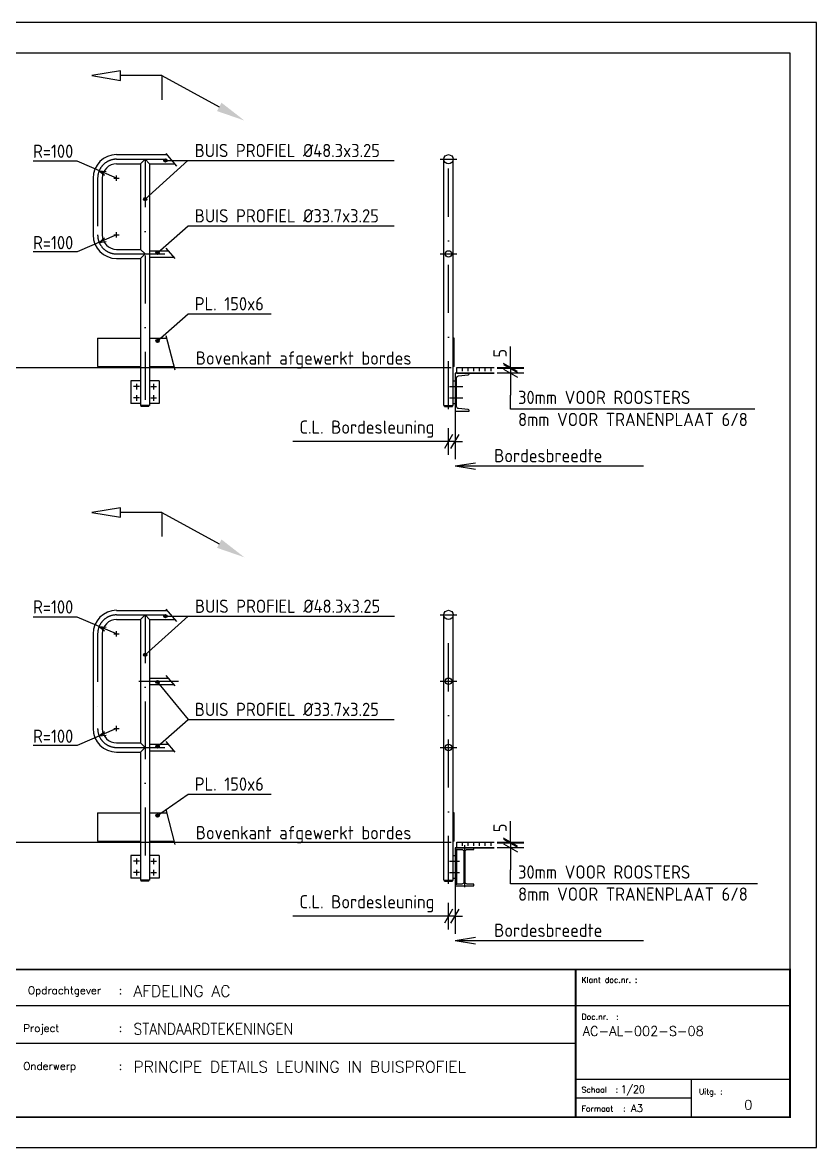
# Model space of a CAD drawing. Header units: millimetres. Extents: x 0 to 8400, y 0 to 5940.
# Drawn here: x 4211 to 8400, y 0 to 5940 of the extents above; entities that cross this region are included whole.
import ezdxf
from ezdxf.enums import TextEntityAlignment as Align

# ---------------------------------------------------------------- set-up
doc = ezdxf.new("R2010")
doc.units = ezdxf.units.MM
doc.header["$LTSCALE"] = 20
doc.linetypes.add('DASHDOT', pattern=[25.4, 12.7, -6.35, 0, -6.35])
for name, color, linetype in [('C-0200-maat', 7, 'Continuous'), ('C-0300-tekst-35', 2, 'Continuous'), ('S-0100-ASLIJN-dd-06', 1, 'DASHDOT'), ('S-0200-maat', 7, 'Continuous'), ('S-0300-TEKST-35', 2, 'Continuous'), ('S-2000-STAAL-ALG-co-06', 1, 'Continuous'), ('S-2020-STAAL-PROF-CO-25', 7, 'Continuous'), ('S-2090-arcering-06', 1, 'Continuous'), ('TITEL', 7, 'Continuous')]:
    doc.layers.add(name, color=color, linetype=linetype)
doc.styles.add('ROMAND', font='romand')
doc.styles.get("Standard").update_dxf_attribs({"font": 'isocp.shx'})
doc.dimstyles.new('STIJL A', dxfattribs={"dimtxt": 70, "dimasz": 20, "dimexe": 50, "dimexo": 50, "dimgap": 20, "dimtad": 1, "dimdec": 0, "dimdsep": 46, "dimtxsty": 'Standard', "dimblk": 'MAATPUNT', "dimcen": 2.5, "dimse1": 1, "dimse2": 1, "dimclrt": 2, "dimadec": 0, "dimazin": 0, "dimtfac": 1, "dimtdec": 0, "dimtmove": 0, "dimatfit": 3, "dimldrblk": 'DOT', "dimfxl": 1, "dimtvp": 1, "dimarcsym": 0})

# ---------------------------------------------------------------- blocks, each defined once
blk = doc.blocks.new('A3')
at = {"color": 7}
blk.add_lwpolyline([(0, 0), (420, 0), (420, 297), (0, 297)], close=True, dxfattribs=at)
at = {"color": 4}
blk.add_lwpolyline([(18, 289), (413, 289), (413, 8), (18, 8)], close=True, dxfattribs=at)
blk = doc.blocks.new('TH-GI-A3-N')
at = {"layer": 'TITEL'}
for p, q in [((190, 29.5), (395, 29.5)), ((190, 19.5), (338.5, 19.5)), ((338.5, 10), (395, 10)), ((369, 0), (369, 10)), ((369, 5), (338.5, 5))]:
    blk.add_line(p, q, dxfattribs=at)
at = {"layer": 'TITEL', "const_width": 0.5}
blk.add_lwpolyline([(395, 0), (0, 0), (0, 39), (395, 39)], close=True, dxfattribs=at)
blk.add_lwpolyline([(338.5, 0), (338.5, 39)], dxfattribs=at)
for tag, p in [('UITGAVE', (5.59, 35.88)), ('DATUM', (18.98, 35.88)), ('UITGAVE', (5.59, 31.88)), ('DATUM', (18.98, 31.88)), ('UITGAVE', (5.59, 27.88)), ('DATUM', (18.98, 27.88)), ('UITGAVE', (5.59, 23.88)), ('DATUM', (18.98, 23.88)), ('UITGAVE', (5.59, 19.88)), ('DATUM', (18.98, 19.88))]:
    blk.add_attdef(tag, text='', height=2).set_placement(p, align=Align.CENTER)
for tag, p in [('DOOR', (27.54, 35.88)), ('OMSCHRIJVING', (45.91, 35.88)), ('CONTNAAM', (155.42, 35.88)), ('AUTNAAM', (172.92, 35.88)), ('DOOR', (27.54, 31.88)), ('OMSCHRIJVING', (45.91, 31.88)), ('CONTNAAM', (155.42, 31.88)), ('AUTNAAM', (172.92, 31.88)), ('DOOR', (27.54, 27.88)), ('OMSCHRIJVING', (45.91, 27.88)), ('CONTNAAM', (155.42, 27.88)), ('AUTNAAM', (172.92, 27.88)), ('DOOR', (27.54, 23.88)), ('OMSCHRIJVING', (45.91, 23.88)), ('CONTNAAM', (155.42, 23.88)), ('AUTNAAM', (172.92, 23.88)), ('DOOR', (27.54, 19.88)), ('OMSCHRIJVING', (45.91, 19.88)), ('CONTNAAM', (155.42, 19.88)), ('AUTNAAM', (172.92, 19.88))]:
    blk.add_attdef(tag, p, '', height=2)
at = {"color": 5, "style": 'ROMAND'}
for tag, p, height in [('OPDRACHTGEVER', (221.83, 31.8), 3), ('DOCNRKLANT.', (340.33, 31), 2.5), ('DOCNR.', (340.33, 21.49), 2.5), ('ONDERW1', (221.83, 11.8), 3), ('ONDERW2', (221.83, 6.13), 3)]:
    blk.add_attdef(tag, p, '', height=height, dxfattribs=at)
at = {"color": 5, "style": 'ROMAND', "width": 0.9}
blk.add_attdef('PROJECT', (221.83, 21.8), '', height=3, dxfattribs=at)
at = {"style": 'ROMAND'}
for tag, p in [('SCHAAL', (353.01, 6.38)), ('FORMAAT', (353.01, 1.38))]:
    blk.add_attdef(tag, p, '', height=2, dxfattribs=at)
at = {"color": 5, "style": 'ROMAND'}
blk.add_attdef('UITGAVE', text='', height=2.5, dxfattribs=at).set_placement((384, 2), align=Align.CENTER)
at = {"layer": 'TITEL', "style": 'ROMAND'}
for s, height, p in [(' Klant doc.nr. :', 1.5, (339, 35.5)), ('Opdrachtgever', 2, (194, 32.5)), (':', 2, (218, 32.5)), (' Doc.nr.  :', 1.5, (339, 25.76)), ('  Project', 2, (190, 22.5)), (':', 2, (218, 22.5)), ('  Onderwerp', 2, (190, 12.5)), (':', 2, (218, 12.5)), (' Schaal', 1.5, (339, 6.5)), (':', 1.5, (349, 6.5)), ('Uitg. :', 1.5, (371, 6)), (' Formaat', 1.5, (339, 1.5)), (':', 1.5, (351, 1.5))]:
    blk.add_text(s, height=height, dxfattribs=at).set_placement(p)
blk = doc.blocks.new('A$C05B37911')
at = {"color": 4}
for q in [(33.58, 9.5), (18.39, 7.63), (7.5, 1.25)]:
    blk.add_line((18.39, 1.25), q, dxfattribs=at)
at = {"color": 7}
for p, q in [((0, 1.25), (7.5, 2.5)), ((7.5, 0), (0, 1.25))]:
    blk.add_line(p, q, dxfattribs=at)
blk.add_line((7.5, 2.5), (7.5, 0))
blk.add_solid([(34.17, 8.4), (32.98, 10.6), (40.17, 13.08)], dxfattribs=at)
blk = doc.blocks.new('_Oblique')
at = {"color": 0, "linetype": 'ByBlock', "lineweight": -2}
blk.add_line((-0.5, -0.5), (0.5, 0.5), dxfattribs=at)
blk = doc.blocks.new('MAATPUNT')
for p, q in [((0, -3.5), (0, 3.5)), ((0, 0), (-1, 0))]:
    blk.add_line(p, q)
at = {"xscale": 3.000000000000007, "yscale": 3, "zscale": 3, "rotation": 195.0000000102671}
blk.add_blockref('_Oblique', (0, 0), dxfattribs=at)
blk = doc.blocks.new('*D36')
at = {"layer": 'Defpoints', "color": 0}
for p in [(6679.9, 4118.1), (6785.9, 4088.1), (6799.9, 4088.1)]:
    blk.add_point(p, dxfattribs=at)
at = {"layer": 'S-0200-maat', "color": 0, "lineweight": -2}
for p, q in [((6785.9, 4138.1), (6785.9, 4158.1)), ((6785.9, 4118.1), (6785.9, 4088.1)), ((6785.9, 4068.1), (6785.9, 3972.9))]:
    blk.add_line(p, q, dxfattribs=at)
at = {"layer": 'S-0200-maat', "color": 0, "lineweight": -2, "xscale": 20, "yscale": 20, "zscale": 20}
for p, rotation in [((6785.9, 4118.1), 270), ((6785.9, 4088.1), 90)]:
    blk.add_blockref('MAATPUNT', p, dxfattribs=dict(at, rotation=rotation))
blk = doc.blocks.new('_dot')
at = {"color": 0, "linetype": 'ByBlock', "lineweight": -2}
blk.add_line((-0.5, 0), (-1, 0), dxfattribs=at)
at = {"color": 0, "linetype": 'ByBlock', "const_width": 0.5}
blk.add_lwpolyline([(-0.25, 0, 1), (0.25, 0, 1)], format="xyb", close=True, dxfattribs=at)
blk = doc.blocks.new('*D37')
at = {"layer": 'Defpoints', "color": 0}
for p in [(6779.7, 4118.1), (6779.7, 4113.1), (6785.9, 4118.1)]:
    blk.add_point(p, dxfattribs=at)
at = {"layer": 'S-0200-maat', "color": 0, "lineweight": -2}
for p, q in [((6785.9, 4138.1), (6785.9, 4229)), ((6785.9, 4113.1), (6785.9, 4118.1)), ((6785.9, 4093.1), (6785.9, 4073.1))]:
    blk.add_line(p, q, dxfattribs=at)
at = {"layer": 'S-0200-maat', "color": 0, "lineweight": -2, "xscale": 20, "yscale": 20, "zscale": 20}
for p, rotation in [((6785.9, 4118.1), 270), ((6785.9, 4113.1), 90)]:
    blk.add_blockref('MAATPUNT', p, dxfattribs=dict(at, rotation=rotation))
at = {"layer": 'S-0200-maat', "color": 2, "insert": (6730.9, 4193.6), "char_height": 70, "attachment_point": 5, "rotation": 90}
blk.add_mtext('5', dxfattribs=at)
blk = doc.blocks.new('*D38')
at = {"layer": 'Defpoints', "color": 0}
for p in [(6458.9, 1532), (6493, 1532), (6458.9, 1221.9)]:
    blk.add_point(p, dxfattribs=at)
at = {"layer": 'S-0200-maat', "color": 0, "lineweight": -2}
for p, q in [((6438.9, 1221.9), (5637.9, 1221.9)), ((6493, 1221.9), (6458.9, 1221.9)), ((6513, 1221.9), (6533, 1221.9))]:
    blk.add_line(p, q, dxfattribs=at)
at = {"layer": 'S-0200-maat', "color": 0, "lineweight": -2, "xscale": 20, "yscale": 20, "zscale": 20}
blk.add_blockref('MAATPUNT', (6458.9, 1221.9), dxfattribs=at)
at = {"layer": 'S-0200-maat', "color": 0, "lineweight": -2, "xscale": 20, "yscale": 20, "zscale": 20, "rotation": 180}
blk.add_blockref('MAATPUNT', (6493, 1221.9), dxfattribs=at)
at = {"layer": 'S-0200-maat', "color": 2, "insert": (6028.4, 1286.9), "char_height": 70, "attachment_point": 5}
blk.add_mtext('C.L. Bordesleuning', dxfattribs=at)
blk = doc.blocks.new('A$C36764A8B')
at = {"layer": 'C-0200-maat'}
for q in [(108.2, 17.4), (108.2, -17.4)]:
    blk.add_line((0, 0), q, dxfattribs=at)
blk = doc.blocks.new('*D39')
at = {"layer": 'Defpoints', "color": 0}
for p in [(6679.9, 1612.1), (6785.9, 1582.1), (6799.9, 1582.1)]:
    blk.add_point(p, dxfattribs=at)
at = {"layer": 'S-0200-maat', "color": 0, "lineweight": -2}
for p, q in [((6785.9, 1632.1), (6785.9, 1652.1)), ((6785.9, 1612.1), (6785.9, 1582.1)), ((6785.9, 1562.1), (6785.9, 1466.8))]:
    blk.add_line(p, q, dxfattribs=at)
at = {"layer": 'S-0200-maat', "color": 0, "lineweight": -2, "xscale": 20, "yscale": 20, "zscale": 20}
for p, rotation in [((6785.9, 1612.1), 270), ((6785.9, 1582.1), 90)]:
    blk.add_blockref('MAATPUNT', p, dxfattribs=dict(at, rotation=rotation))
blk = doc.blocks.new('*D40')
at = {"layer": 'Defpoints', "color": 0}
for p in [(6779.7, 1612.1), (6779.7, 1607.1), (6785.9, 1612.1)]:
    blk.add_point(p, dxfattribs=at)
at = {"layer": 'S-0200-maat', "color": 0, "lineweight": -2}
for p, q in [((6785.9, 1632.1), (6785.9, 1723)), ((6785.9, 1607.1), (6785.9, 1612.1)), ((6785.9, 1587.1), (6785.9, 1567.1))]:
    blk.add_line(p, q, dxfattribs=at)
at = {"layer": 'S-0200-maat', "color": 0, "lineweight": -2, "xscale": 20, "yscale": 20, "zscale": 20}
for p, rotation in [((6785.9, 1612.1), 270), ((6785.9, 1607.1), 90)]:
    blk.add_blockref('MAATPUNT', p, dxfattribs=dict(at, rotation=rotation))
at = {"layer": 'S-0200-maat', "color": 2, "insert": (6730.9, 1687.5), "char_height": 70, "attachment_point": 5, "rotation": 90}
blk.add_mtext('5', dxfattribs=at)
blk = doc.blocks.new('*D41')
at = {"layer": 'Defpoints', "color": 0}
for p in [(6458.9, 4038.1), (6493, 4038.1), (6458.9, 3728)]:
    blk.add_point(p, dxfattribs=at)
at = {"layer": 'S-0200-maat', "color": 0, "lineweight": -2}
for p, q in [((6438.9, 3728), (5637.9, 3728)), ((6493, 3728), (6458.9, 3728)), ((6513, 3728), (6533, 3728))]:
    blk.add_line(p, q, dxfattribs=at)
at = {"layer": 'S-0200-maat', "color": 0, "lineweight": -2, "xscale": 20, "yscale": 20, "zscale": 20}
blk.add_blockref('MAATPUNT', (6458.9, 3728), dxfattribs=at)
at = {"layer": 'S-0200-maat', "color": 0, "lineweight": -2, "xscale": 20, "yscale": 20, "zscale": 20, "rotation": 180}
blk.add_blockref('MAATPUNT', (6493, 3728), dxfattribs=at)
at = {"layer": 'S-0200-maat', "color": 2, "insert": (6028.4, 3793), "char_height": 70, "attachment_point": 5}
blk.add_mtext('C.L. Bordesleuning', dxfattribs=at)

msp = doc.modelspace()

# ---------------------------------------------------------------- hatches: boundary and pattern name
at = {"layer": 'S-2090-arcering-06'}
h = msp.add_hatch(color=7, dxfattribs=at)
h.paths.add_polyline_path([(4959.8, 5218.1), (4970.5, 5218.1, 0.355175)])
h.paths.add_polyline_path([(4970.5, 5218.1), (4959.8, 5218.1, 0.225784), (4956.6, 5211.5, 1), (4973.7, 5211.5, 0.225784)])
h = msp.add_hatch(color=7, dxfattribs=at)
h.paths.add_polyline_path([(4857.7, 4999.2, 0.436843), (4866.8, 5007.7, 0.436843), (4857.7, 5016.2)])
h.paths.add_polyline_path([(4857.7, 4999.2), (4857.7, 5016.2, 0.39194), (4849.8, 5007.7, 0.39194)])
h = msp.add_hatch(color=7, dxfattribs=at)
h.paths.add_polyline_path([(4923, 4714.5, 0.436843), (4932.1, 4723, 0.436843), (4923, 4731.5)])
h.paths.add_polyline_path([(4923, 4714.5), (4923, 4731.5, 0.39194), (4915.1, 4723, 0.39194)])
h = msp.add_hatch(color=7, dxfattribs=at)
h.paths.add_polyline_path([(4923, 4250.2, 0.436843), (4932.1, 4258.7, 0.436843), (4923, 4267.2)])
h.paths.add_polyline_path([(4923, 4250.2), (4923, 4267.2, 0.39194), (4915.1, 4258.7, 0.39194)])
h = msp.add_hatch(color=7, dxfattribs=at)
h.paths.add_polyline_path([(4959.8, 2812.1), (4970.5, 2812.1, 0.355175)])
h.paths.add_polyline_path([(4970.5, 2812.1), (4959.8, 2812.1, 0.225784), (4956.6, 2805.5, 1), (4973.7, 2805.5, 0.225784)])
h = msp.add_hatch(color=7, dxfattribs=at)
h.paths.add_polyline_path([(4857.7, 2593.2, 0.436843), (4866.8, 2601.6, 0.436843), (4857.7, 2610.1)])
h.paths.add_polyline_path([(4857.7, 2593.2), (4857.7, 2610.1, 0.39194), (4849.8, 2601.6, 0.39194)])
h = msp.add_hatch(color=7, dxfattribs=at)
h.paths.add_polyline_path([(4923, 2449.2, 0.436843), (4932.1, 2457.7, 0.436843), (4923, 2466.2)])
h.paths.add_polyline_path([(4923, 2449.2), (4923, 2466.2, 0.39194), (4915.1, 2457.7, 0.39194)])
h = msp.add_hatch(color=7, dxfattribs=at)
h.paths.add_polyline_path([(4923, 2108.4, 0.436843), (4932.1, 2116.9, 0.436843), (4923, 2125.4)])
h.paths.add_polyline_path([(4923, 2108.4), (4923, 2125.4, 0.39194), (4915.1, 2116.9, 0.39194)])
h = msp.add_hatch(color=7, dxfattribs=at)
h.paths.add_polyline_path([(4923, 1744.1, 0.436843), (4932.1, 1752.6, 0.436843), (4923, 1761.1)])
h.paths.add_polyline_path([(4923, 1744.1), (4923, 1761.1, 0.39194), (4915.1, 1752.6, 0.39194)])

# ---------------------------------------------------------------- linework, layer by layer
at = {"layer": 'S-0100-ASLIJN-dd-06'}
for p, q in [((4967, 5247.5), (5024.2, 5181.7)), ((6458.9, 3898.2), (6458.9, 5262)), ((4707.7, 5218.1), (5033.9, 5218.1)), ((4857.7, 5218.1), (4857.7, 3893.3)), ((4607.7, 5118.1), (4607.7, 4818.1)), ((4693.6, 5118.1), (4721.7, 5118.1)), ((4707.7, 5104.1), (4707.7, 5132.2)), ((4693.6, 4818.1), (4721.7, 4818.1)), ((4707.7, 4804.1), (4707.7, 4832.2)), ((4707.7, 4718.1), (5033.9, 4718.1)), ((4967, 4748.8), (5015.1, 4693.5)), ((4967, 4287.9), (5015.1, 4106.4)), ((6493, 3888.1), (6493, 3584.2)), ((4707.7, 2812.1), (5033.9, 2812.1)), ((4857.7, 2812.1), (4857.7, 1387.3)), ((4967, 2842.8), (5024.2, 2777)), ((6458.9, 1392.1), (6458.9, 2848.9)), ((4607.7, 2712.1), (4607.7, 2212.1)), ((4693.6, 2712.1), (4721.7, 2712.1)), ((4707.7, 2698), (4707.7, 2726.1)), ((4825.1, 2462.1), (5033.9, 2462.1)), ((4967, 2492.8), (5015.1, 2437.5)), ((4857.7, 2354.2), (4857.7, 2019.7)), ((4693.6, 2212.1), (4721.7, 2212.1)), ((4707.7, 2198), (4707.7, 2226.1)), ((4967, 2142.8), (5015.1, 2087.5)), ((4707.7, 2112.1), (5033.9, 2112.1)), ((4967, 1783.8), (5015.1, 1600.3)), ((6543, 1596.1), (6543, 1373.7)), ((6493, 1382.1), (6493, 1078.2))]:
    msp.add_line(p, q, dxfattribs=at)
at = {"layer": 'S-0100-ASLIJN-dd-06', "color": 5}
for p, q in [((4827.7, 4017.7), (4797.7, 4017.7)), ((4812.7, 4032.7), (4812.7, 4002.7)), ((4887.7, 4017.7), (4917.7, 4017.7)), ((4902.7, 4032.7), (4902.7, 4002.7)), ((4827.7, 3957.7), (4797.7, 3957.7)), ((4812.7, 3972.7), (4812.7, 3942.7)), ((4887.7, 3957.7), (4917.7, 3957.7)), ((4902.7, 3972.7), (4902.7, 3942.7)), ((4827.7, 1511.6), (4797.7, 1511.6)), ((4812.7, 1526.6), (4812.7, 1496.6)), ((4887.7, 1511.6), (4917.7, 1511.6)), ((4902.7, 1526.6), (4902.7, 1496.6)), ((4827.7, 1451.6), (4797.7, 1451.6)), ((4812.7, 1466.6), (4812.7, 1436.6)), ((4887.7, 1451.6), (4917.7, 1451.6)), ((4902.7, 1466.6), (4902.7, 1436.6))]:
    msp.add_line(p, q, dxfattribs=at)
at = {"layer": 'S-0100-ASLIJN-dd-06'}
for centre, start, end in [((4707.7, 5118.1), 90, 180), ((4707.7, 4818.1), 180, 270), ((4707.7, 2712.1), 90, 180), ((4707.7, 2212.1), 180, 270)]:
    msp.add_arc(centre, 100, start, end, dxfattribs=at)
at = {"layer": 'S-0200-maat'}
for p, q in [((4498.9, 5207), (4268.2, 5207)), ((4707.7, 5118.1), (4498.9, 5207)), ((4858.3, 5007.7), (5083.8, 5211.5)), ((4965.1, 5211.5), (6171.3, 5211.5)), ((4615.6, 5157.3), (4644.1, 5134)), ((4615.6, 5157.3), (4652.2, 5152.9)), ((4707.7, 4818.1), (4498.9, 4729.3)), ((4923.6, 4723), (5085.6, 4866.7)), ((5085.6, 4866.7), (6172.2, 4866.7)), ((4615.6, 4779), (4644.1, 4802.3)), ((4615.6, 4779), (4652.2, 4783.3)), ((4498.9, 4729.3), (4268.2, 4729.3)), ((4923.6, 4258.7), (5085.6, 4402.5)), ((5085.6, 4402.5), (5522.3, 4402.5)), ((6463.5, 4017.7), (6533.9, 4017.7)), ((6463.5, 3957.7), (6533.9, 3957.7)), ((6785.9, 3899), (6785.9, 3972.9)), ((8075, 3899), (6785.9, 3899)), ((6493, 3598.5), (7488.1, 3598.5)), ((4498.9, 2800.9), (4268.2, 2800.9)), ((4707.7, 2712.1), (4498.9, 2800.9)), ((4858.3, 2601.6), (5085.6, 2805.5)), ((4965.1, 2805.5), (6173, 2805.5)), ((4615.6, 2751.2), (4644.1, 2727.9)), ((4615.6, 2751.2), (4652.2, 2746.9)), ((4923.6, 2457.7), (5085.6, 2260.7)), ((4923.6, 2116.9), (5085.6, 2260.7)), ((5085.6, 2260.7), (6172.2, 2260.7)), ((4707.7, 2212.1), (4498.9, 2123.2)), ((4615.6, 2172.9), (4644.1, 2196.2)), ((4615.6, 2172.9), (4652.2, 2177.3)), ((4498.9, 2123.2), (4268.2, 2123.2)), ((4923.6, 1752.6), (5085.6, 1866.4)), ((5085.6, 1866.4), (5522.3, 1866.4)), ((6463.5, 1511.6), (6517.1, 1511.6)), ((6463.5, 1451.6), (6517.1, 1451.6)), ((6785.9, 1392.9), (6785.9, 1466.8)), ((8089.1, 1392.9), (6785.9, 1392.9)), ((6493, 1092.4), (7488.1, 1092.4))]:
    msp.add_line(p, q, dxfattribs=at)
for centre in [(4965.1, 5211.5), (4858.3, 5007.7), (4923.6, 4723), (4923.6, 4723), (4923.6, 4258.7), (4923.6, 4258.7), (4965.1, 2805.5), (4858.3, 2601.6), (4923.6, 2457.7), (4923.6, 2457.7), (4923.6, 2116.9), (4923.6, 2116.9), (4923.6, 1752.6), (4923.6, 1752.6)]:
    msp.add_circle(centre, 8.52, dxfattribs=at)
at = {"layer": 'S-2000-STAAL-ALG-co-06'}
for p, q in [((6503, 4118.1), (6699.1, 4118.1)), ((6503, 4088.1), (6503, 4118.1)), ((6533, 4099.1), (6533, 4118.1)), ((6563, 4099.1), (6563, 4118.1)), ((6593, 4099.1), (6593, 4118.1)), ((6623, 4099.1), (6623, 4118.1)), ((6653, 4099.1), (6653, 4118.1)), ((6683, 4099.1), (6683, 4118.1)), ((6503, 4088.1), (6699.1, 4088.1)), ((6503, 1612.1), (6699.1, 1612.1)), ((6503, 1582.1), (6503, 1612.1)), ((6533, 1593.1), (6533, 1612.1)), ((6563, 1593.1), (6563, 1612.1)), ((6593, 1593.1), (6593, 1612.1)), ((6623, 1593.1), (6623, 1612.1)), ((6653, 1593.1), (6653, 1612.1)), ((6683, 1593.1), (6683, 1612.1)), ((6503, 1582.1), (6699.1, 1582.1))]:
    msp.add_line(p, q, dxfattribs=at)
for points in [[(6568, 3891.1, 0.391021), (6562.5, 3897.1), (6512.1, 3901.1, -0.391021), (6501.5, 3912.6), (6501.5, 4062.8, -0.384334), (6511.8, 4074.2), (6562.6, 4079.5, 0.384334), (6568, 4085.4), (6568, 4088.1), (6493, 4088.1), (6493, 3888.1), (6568, 3888.1)], [(6493, 1382.1), (6593, 1382.1), (6593, 1390.6), (6557.8, 1390.6, -0.414214), (6545.8, 1402.6), (6545.8, 1561.6, -0.414214), (6557.8, 1573.6), (6593, 1573.6), (6593, 1582.1), (6493, 1582.1), (6493, 1573.6), (6528.2, 1573.6, -0.414214), (6540.2, 1561.6), (6540.2, 1402.6, -0.414214), (6528.2, 1390.6), (6493, 1390.6)]]:
    msp.add_lwpolyline(points, format="xyb", close=True, dxfattribs=at)
msp.add_lwpolyline([(6503, 1573.6), (6493, 1573.6), (6493, 1390.6), (6503, 1390.6)], close=True, dxfattribs=at)
at = {"layer": 'S-2020-STAAL-PROF-CO-25'}
for p, q in [((4707.7, 5242.3), (4971.5, 5242.3)), ((4707.7, 5194), (4833.5, 5194)), ((4833.5, 5194), (4857.7, 5218.1)), ((4833.5, 5194), (4833.5, 4742.3)), ((4857.7, 5218.1), (4881.8, 5194)), ((4881.8, 5194), (4881.8, 3918.1)), ((4881.8, 5194), (5013.5, 5194)), ((6434.7, 3918.1), (6434.7, 5218.1)), ((6483, 3918.1), (6483, 5218.1)), ((4583.5, 5118.1), (4583.5, 4818.1)), ((4631.8, 5118.1), (4631.8, 4818.1)), ((4707.7, 4742.3), (4833.5, 4742.3)), ((4707.7, 4694), (4833.5, 4694)), ((4857.7, 4718.1), (4833.5, 4742.3)), ((4833.5, 4694), (4857.7, 4718.1)), ((4833.5, 4694), (4833.5, 3918.1)), ((4881.8, 4735), (4979, 4735)), ((4881.8, 4701.3), (5008.3, 4701.3)), ((4607.7, 4273.1), (4833.5, 4273.1)), ((4607.7, 4273.1), (4607.7, 4123.1)), ((4881.8, 4273.1), (4970.9, 4273.1)), ((6489, 4273.1), (6483, 4273.1)), ((6489, 4123.1), (6489, 4273.1)), ((4607.7, 4123.1), (4833.5, 4123.1)), ((4881.8, 4123.1), (5010.6, 4123.1)), ((6489, 4123.1), (6483, 4123.1)), ((4782.7, 4047.7), (4782.7, 3927.7)), ((4833.5, 4047.7), (4782.7, 4047.7)), ((4932.7, 4047.7), (4881.8, 4047.7)), ((4932.7, 4047.7), (4932.7, 3927.7)), ((6483, 4047.7), (6493, 4047.7)), ((6493, 4047.7), (6493, 3927.7)), ((4833.5, 3927.7), (4782.7, 3927.7)), ((4932.7, 3927.7), (4881.8, 3927.7)), ((6483, 3927.7), (6493, 3927.7)), ((4881.8, 3918.1), (4833.5, 3918.1)), ((4836.8, 3912.1), (4836.8, 3918.1)), ((4878.6, 3912.1), (4836.8, 3912.1)), ((4878.6, 3912.1), (4878.6, 3918.1)), ((6434.7, 3918.1), (6483, 3918.1)), ((6438, 3912.1), (6438, 3918.1)), ((6438, 3912.1), (6479.8, 3912.1)), ((6479.8, 3912.1), (6479.8, 3918.1)), ((4707.7, 2836.2), (4972.7, 2836.2)), ((4833.5, 2787.9), (4857.7, 2812.1)), ((4857.7, 2812.1), (4881.8, 2787.9)), ((6434.7, 1412.1), (6434.7, 2812.1)), ((6483, 1412.1), (6483, 2812.1)), ((4707.7, 2787.9), (4833.5, 2787.9)), ((4833.5, 2787.9), (4833.5, 2136.2)), ((4881.8, 2787.9), (5014.7, 2787.9)), ((4881.8, 2787.9), (4881.8, 1412.1)), ((4583.5, 2712.1), (4583.5, 2212.1)), ((4631.8, 2712.1), (4631.8, 2212.1)), ((4881.8, 2478.9), (4979, 2478.9)), ((4881.8, 2445.2), (5008.3, 2445.2)), ((4707.7, 2136.2), (4833.5, 2136.2)), ((4707.7, 2087.9), (4833.5, 2087.9)), ((4857.7, 2112.1), (4833.5, 2136.2)), ((4833.5, 2087.9), (4857.7, 2112.1)), ((4833.5, 2087.9), (4833.5, 1412.1)), ((4881.8, 2128.9), (4979, 2128.9)), ((4881.8, 2095.2), (5008.3, 2095.2)), ((4607.7, 1767.1), (4833.5, 1767.1)), ((4607.7, 1767.1), (4607.7, 1617.1)), ((4881.8, 1767.1), (4972.2, 1767.1)), ((6489, 1767.1), (6483, 1767.1)), ((6489, 1617.1), (6489, 1767.1)), ((4607.7, 1617.1), (4833.5, 1617.1)), ((4881.8, 1617.1), (5009.8, 1617.1)), ((6489, 1617.1), (6483, 1617.1)), ((4782.7, 1541.6), (4782.7, 1421.6)), ((4833.5, 1541.6), (4782.7, 1541.6)), ((4932.7, 1541.6), (4881.8, 1541.6)), ((4932.7, 1541.6), (4932.7, 1421.6)), ((6483, 1541.6), (6493, 1541.6)), ((6493, 1541.6), (6493, 1421.6)), ((6493, 1541.6), (6493, 1421.6)), ((4833.5, 1421.6), (4782.7, 1421.6)), ((4881.8, 1412.1), (4833.5, 1412.1)), ((4836.8, 1406.1), (4836.8, 1412.1)), ((4878.6, 1406.1), (4836.8, 1406.1)), ((4878.6, 1406.1), (4878.6, 1412.1)), ((4932.7, 1421.6), (4881.8, 1421.6)), ((6434.7, 1412.1), (6483, 1412.1)), ((6438, 1406.1), (6438, 1412.1)), ((6438, 1406.1), (6479.8, 1406.1)), ((6479.8, 1406.1), (6479.8, 1412.1)), ((6483, 1421.6), (6493, 1421.6))]:
    msp.add_line(p, q, dxfattribs=at)
at = {"layer": 'S-2020-STAAL-PROF-CO-25', "color": 1}
for p, q in [((537.2, 4118.1), (6473, 4118.1)), ((6699.9, 4088.1), (6493, 4088.1)), ((505.7, 1612.1), (6473, 1612.1)), ((6699.9, 1582.1), (6493, 1582.1))]:
    msp.add_line(p, q, dxfattribs=at)
at = {"layer": 'S-2020-STAAL-PROF-CO-25'}
for centre, radius in [((6458.9, 5218.1), 24.2), ((6458.9, 4718.1), 16.8), ((6458.9, 2812.1), 24.2), ((6458.9, 2462.1), 16.8), ((6458.9, 2112.1), 16.8)]:
    msp.add_circle(centre, radius, dxfattribs=at)
for centre, radius, start, end in [((4707.7, 5118.1), 124.2, 90, 180), ((4707.7, 5118.1), 75.8, 90, 180), ((4707.7, 4818.1), 124.2, 180, 270), ((4707.7, 4818.1), 75.8, 180, 270), ((4707.7, 2712.1), 124.2, 90, 180), ((4707.7, 2712.1), 75.8, 90, 180), ((4707.7, 2212.1), 124.2, 180, 270), ((4707.7, 2212.1), 75.8, 180, 270)]:
    msp.add_arc(centre, radius, start, end, dxfattribs=at)
at = {"layer": 'S-2090-arcering-06'}
for p, q in [((6415, 5218.1), (6502.8, 5218.1)), ((6415, 4718.1), (6502.8, 4718.1)), ((6415, 2812.1), (6502.8, 2812.1)), ((6415, 2462.1), (6502.8, 2462.1)), ((6415, 2112.1), (6502.8, 2112.1))]:
    msp.add_line(p, q, dxfattribs=at)

# ---------------------------------------------------------------- block references
at = {"xscale": 20, "yscale": 20, "zscale": 20}
msp.add_blockref('A3', (0, 0), dxfattribs=at)
ref = msp.add_blockref('TH-GI-A3-N', (360, 160), dxfattribs=dict(xscale=20, yscale=20, zscale=20))
ref.add_attrib('OPDRACHTGEVER', 'AFDELING AC', (4796.7, 796), dxfattribs={"color": 5, "height": 60, "style": 'ROMAND'})
ref.add_attrib('PROJECT', 'STANDAARDTEKENINGEN', (4796.7, 596), dxfattribs={"color": 5, "height": 60, "style": 'ROMAND', "width": 0.9})
ref.add_attrib('ONDERW1', 'PRINCIPE DETAILS LEUNING IN BUISPROFIEL', (4796.7, 396), dxfattribs={"color": 5, "height": 60, "style": 'ROMAND'})
ref.add_attrib('DOCNR.', 'AC-AL-002-S-08', (7166.7, 589.8), dxfattribs={"color": 5, "height": 50, "style": 'ROMAND'})
ref.add_attrib('UITGAVE', '0', dxfattribs={"color": 5, "height": 50, "style": 'ROMAND'}).set_placement((8040, 200), align=Align.CENTER)
ref.add_attrib('SCHAAL', '1/20', (7367.6, 287.5), dxfattribs={"height": 40, "style": 'ROMAND', "width": 0.9})
ref.add_attrib('FORMAAT', 'A3', (7420.2, 187.5), dxfattribs={"height": 40, "style": 'ROMAND'})
at = {"layer": 'C-0200-maat'}
for p in [(6493, 3598.5), (6493, 1092.4)]:
    msp.add_blockref('A$C36764A8B', p, dxfattribs=at)
at = {"layer": 'S-2090-arcering-06', "xscale": -20, "yscale": 20, "zscale": 20, "rotation": 180}
for p in [(4577.8, 5684.3), (4577.8, 3378.2)]:
    msp.add_blockref('A$C05B37911', p, dxfattribs=at)

# ---------------------------------------------------------------- texts
at = {"layer": 'C-0300-tekst-35'}
for p in [(6699.8, 3618.1), (6699.8, 1112)]:
    msp.add_text('Bordesbreedte', height=70, dxfattribs=at).set_placement(p)
at = {"layer": 'S-0300-TEKST-35'}
for s, p in [('R=100', (4266.8, 5225.2)), ('BUIS PROFIEL %%C48.3x3.25', (5119.2, 5229.1)), ('BUIS PROFIEL %%C33.7x3.25', (5120.1, 4884.3)), ('R=100', (4266.8, 4742.7)), ('PL. 150x6', (5120.1, 4420)), ('Bovenkant afgewerkt bordes ', (5125.6, 4133.4)), ('R=100', (4266.8, 2819.1)), ('BUIS PROFIEL %%C48.3x3.25', (5120.9, 2823)), ('BUIS PROFIEL %%C33.7x3.25', (5120.1, 2278.2)), ('R=100', (4266.8, 2136.6)), ('PL. 150x6', (5120.1, 1884)), ('Bovenkant afgewerkt bordes ', (5125.6, 1627.3))]:
    msp.add_text(s, height=70, dxfattribs=at).set_placement(p)
at = {"layer": 'S-0300-TEKST-35', "char_height": 70, "attachment_point": 7}
for s, insert in [('\\A1;30mm VOOR ROOSTERS\\P8mm VOOR TRANENPLAAT 6/8', (6825.9, 3808.7)), ('30mm VOOR ROOSTERS\\P8mm VOOR TRANENPLAAT 6/8 ', (6825.9, 1302.7))]:
    msp.add_mtext(s, dxfattribs=dict(at, insert=insert))

# ---------------------------------------------------------------- dimensions: what is measured, and where the dimension line sits
at = {"layer": 'S-0200-maat'}
for base, p1, p2, picture, middle in [((6785.9, 4118.1), (6779.7, 4113.1), (6779.7, 4118.1), '*D37', (6730.9, 4193.6)), ((6785.9, 1612.1), (6779.7, 1607.1), (6779.7, 1612.1), '*D40', (6730.9, 1687.5))]:
    dim = msp.add_linear_dim(base=base, p1=p1, p2=p2, angle=90, dimstyle='STIJL A', dxfattribs=at)
    dim.commit()
    dim.dimension.update_dxf_attribs({"geometry": picture, "text_midpoint": middle})
for base, p1, p2, picture, middle in [((6785.9, 4088.1), (6679.9, 4118.1), (6799.9, 4088.1), '*D36', (6785.9, 3992.9)), ((6785.9, 1582.1), (6679.9, 1612.1), (6799.9, 1582.1), '*D39', (6785.9, 1486.8))]:
    dim = msp.add_linear_dim(base=base, p1=p1, p2=p2, angle=90, text=' ', dimstyle='STIJL A', dxfattribs=at)
    dim.commit()
    dim.dimension.update_dxf_attribs({"geometry": picture, "text_midpoint": middle, "dimtype": 160})
for base, p1, p2, picture, middle in [((6458.9, 3728), (6493, 4038.1), (6458.9, 4038.1), '*D41', (6028.4, 3793)), ((6458.9, 1221.9), (6493, 1532), (6458.9, 1532), '*D38', (6028.4, 1286.9))]:
    dim = msp.add_linear_dim(base=base, p1=p1, p2=p2, text='C.L. Bordesleuning', dimstyle='STIJL A', dxfattribs=at)
    dim.commit()
    dim.dimension.update_dxf_attribs({"geometry": picture, "text_midpoint": middle})

doc.saveas('drawing.dxf')
